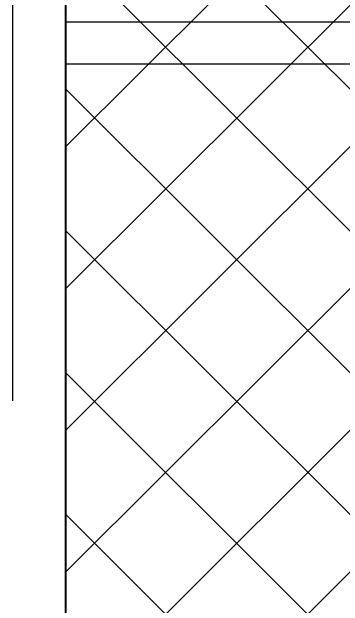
# Model space of a CAD drawing. Extents: x -150237 to 313168, y -187365 to 36962.
# Drawn here: x -30977 to -29406, y -166468 to -163645 of the extents above; entities that cross this region are included whole.
import ezdxf

# ---------------------------------------------------------------- set-up
doc = ezdxf.new("R2010")
doc.units = 0
doc.header["$LTSCALE"] = 50
doc.layers.get('0').update_dxf_attribs({"linetype": 'CONTINUOUS'})

msp = doc.modelspace()

# ---------------------------------------------------------------- hatches: boundary and pattern name
h = msp.add_hatch()
h.set_pattern_fill('ANSI37', color=256, scale=150)
h.set_pattern_definition([(45, (-24859.03, -97807.5), (-336.7596, 336.7596), []), (135, (-24859.03, -97807.5), (-336.7596, -336.7596), [])])
h.paths.add_polyline_path([(-30571.6, -168893.2), (-30571.6, -168493.2), (-30721.6, -168493.2), (-30721.6, -147293.2), (-32711.6, -147293.2), (-32711.6, -144693.2), (-571.6, -144693.2), (-571.6, -168893.2)])

# ---------------------------------------------------------------- linework, layer by layer
at = {"color": 1}
for p, q in [((-30971.6, -165493.2), (-30971.6, -150893.2)), ((-30721.6, -165493.2), (-30721.6, -150893.2))]:
    msp.add_line(p, q, dxfattribs=at)
for p, q in [((-12571.6, -163693.2), (-30721.6, -163693.2)), ((-12571.6, -163893.2), (-30721.6, -163893.2))]:
    msp.add_line(p, q)
at = {"const_width": 10}
msp.add_lwpolyline([(-30571.6, -168893.2), (-30571.6, -168493.2), (-30721.6, -168493.2), (-30721.6, -147293.2), (-32711.6, -147293.2), (-32711.6, -144693.2), (-571.6, -144693.2), (-571.6, -168893.2), (-30571.6, -168893.2)], close=True, dxfattribs=at)

doc.saveas('drawing.dxf')
